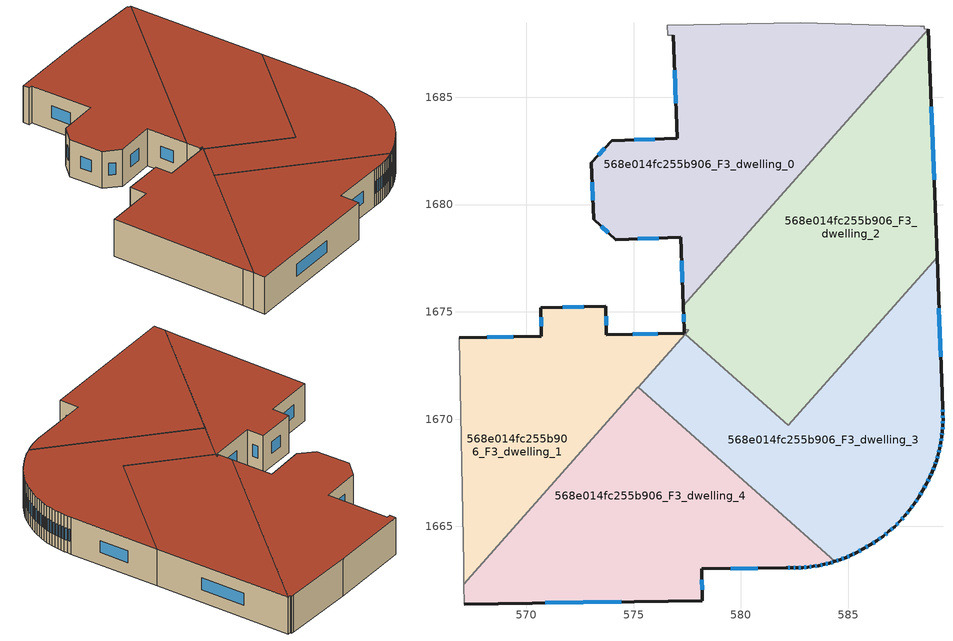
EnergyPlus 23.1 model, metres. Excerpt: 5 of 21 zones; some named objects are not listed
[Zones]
568e014fc255b906_F3_dwelling_0
 floor to 568e014fc255b906_F2_dwelling_0 (EU_floor_Construction): 588.54,1688.32 588.54,1688.19 588.72,1688.17 577.32,1675.28 577.2,1678.47 574.17,1678.36 573.13,1679.32 573.03,1681.94 573.99,1682.97 577.03,1683.09 576.85,1687.88 576.59,1687.88 576.58,1688.37 582.77,1688.46 588.35,1688.31 z9
 wall outside (EU_wall_Construction): 576.85,1687.88 577.03,1683.09 573.99,1682.97 573.03,1681.94 573.13,1679.32 574.17,1678.36 577.2,1678.47 577.32,1675.28 z9:12
 wall adiabatic (EU_wall_Construction): 588.72,1688.17 588.54,1688.19 588.54,1688.32 588.35,1688.31 582.77,1688.46 576.58,1688.37 576.59,1687.88 576.85,1687.88 z9:12
 wall to 568e014fc255b906_F3_dwelling_2 (EU_wall_Construction): 577.32,1675.28 588.72,1688.17 z9:12
 window (EU_Window_Construction): 575.2,1678.4 576.17,1678.43 / 573.49,1678.99 573.82,1678.69 / 573.06,1681.05 573.1,1680.21 / 573.66,1682.62 573.36,1682.29 / 575.99,1683.05 575.02,1683.01 / 576.91,1686.25 576.97,1684.72 / 577.24,1677.39 577.28,1676.37 z10.02:10.98
 roof outside (EU_roof_Construction): 577.32,1675.28 588.72,1688.17 588.54,1688.19 588.54,1688.32 588.35,1688.31 582.77,1688.46 576.58,1688.37 576.59,1687.88 576.85,1687.88 577.03,1683.09 573.99,1682.97 573.03,1681.94 573.13,1679.32 574.17,1678.36 577.2,1678.47 z12
568e014fc255b906_F3_dwelling_1
 floor to 568e014fc255b906_F2_dwelling_1 (EU_floor_Construction): 577.57,1674.16 567.09,1662.31 567.07,1663.21 566.86,1673.79 570.7,1673.87 570.68,1675.19 573.7,1675.25 573.73,1673.93 577.36,1674 577.36,1674.16 z9
 wall outside (EU_wall_Construction): 577.36,1674.16 577.36,1674 573.73,1673.93 573.7,1675.25 570.68,1675.19 570.7,1673.87 566.86,1673.79 z9:12
 wall to 568e014fc255b906_F3_dwelling_2 (EU_wall_Construction): 577.39,1673.96 577.57,1674.16 577.36,1674.16 z9:12
 wall adiabatic (EU_wall_Construction): 566.86,1673.79 567.07,1663.21 567.09,1662.31 z9:12
 wall to 568e014fc255b906_F3_dwelling_4 (EU_wall_Construction): 567.09,1662.31 575.2,1671.49 z9:12
 wall to 568e014fc255b906_F3_dwelling_3 (EU_wall_Construction): 575.2,1671.49 577.39,1673.96 z9:12
 window (EU_Window_Construction): 569.39,1673.84 568.17,1673.82 / 570.68,1674.74 570.69,1674.32 / 572.67,1675.23 571.71,1675.21 / 573.72,1674.38 573.71,1674.8 / 576.13,1673.98 574.96,1673.96 z10.02:10.98
 roof outside (EU_roof_Construction): 567.09,1662.31 577.57,1674.16 577.36,1674.16 577.36,1674 573.73,1673.93 573.7,1675.25 570.68,1675.19 570.7,1673.87 566.86,1673.79 567.07,1663.21 z12
568e014fc255b906_F3_dwelling_2
 floor to 568e014fc255b906_F2_dwelling_2 (EU_floor_Construction): 588.74,1688.17 589.14,1677.54 582.21,1669.71 577.39,1673.96 577.57,1674.16 577.36,1674.16 577.32,1675.28 588.72,1688.17 z9
 wall outside (EU_wall_Construction): 577.32,1675.28 577.36,1674.16 / 589.14,1677.54 588.74,1688.17 z9:12
 wall adiabatic (EU_wall_Construction): 588.74,1688.17 588.72,1688.17 z9:12
 wall to 568e014fc255b906_F3_dwelling_3 (EU_wall_Construction): 577.39,1673.96 582.21,1669.71 589.14,1677.54 z9:12
 window (EU_Window_Construction): 577.33,1674.9 577.34,1674.54 / 589,1681.16 588.87,1684.56 z10.02:10.98
 roof outside (EU_roof_Construction): 582.21,1669.71 589.14,1677.54 588.74,1688.17 588.72,1688.17 577.32,1675.28 577.36,1674.16 577.57,1674.16 577.39,1673.96 z12
568e014fc255b906_F3_dwelling_3
 floor to 568e014fc255b906_F2_dwelling_3 (EU_floor_Construction): 589.14,1677.54 589.4,1670.53 589.42,1670.25 589.42,1669.98 589.41,1669.71 589.39,1669.44 589.36,1669.17 589.31,1668.9 589.26,1668.63 589.19,1668.36 589.12,1668.09 589.02,1667.82 588.92,1667.55 588.8,1667.28 588.67,1667.01 588.48,1666.67 588.29,1666.36 588.08,1666.05 587.87,1665.76 587.65,1665.49 587.41,1665.24 587.16,1664.99 586.9,1664.76 586.62,1664.55 586.33,1664.34 586.03,1664.14 585.71,1663.96 585.37,1663.78 585.12,1663.66 584.87,1663.55 584.62,1663.45 584.38,1663.37 575.2,1671.49 577.39,1673.96 582.21,1669.71 z9
 wall outside (EU_wall_Construction): 584.38,1663.37 584.62,1663.45 584.87,1663.55 585.12,1663.66 585.37,1663.78 585.71,1663.96 586.03,1664.14 586.33,1664.34 586.62,1664.55 586.9,1664.76 587.16,1664.99 587.41,1665.24 587.65,1665.49 587.87,1665.76 588.08,1666.05 588.29,1666.36 588.48,1666.67 588.67,1667.01 588.8,1667.28 588.92,1667.55 589.02,1667.82 589.12,1668.09 589.19,1668.36 589.26,1668.63 589.31,1668.9 589.36,1669.17 589.39,1669.44 589.41,1669.71 589.42,1669.98 589.42,1670.25 589.4,1670.53 589.14,1677.54 z9:12
 wall to 568e014fc255b906_F3_dwelling_4 (EU_wall_Construction): 575.2,1671.49 584.38,1663.37 z9:12
 window (EU_Window_Construction): 589.31,1672.91 589.23,1675.16 / 589.41,1670.35 589.41,1670.43 / 589.42,1670.07 589.42,1670.16 / 589.41,1669.8 589.41,1669.89 / 589.4,1669.53 589.4,1669.62 / 589.37,1669.26 589.38,1669.35 / 589.33,1668.99 589.34,1669.08 / 589.28,1668.72 589.3,1668.81 / 589.22,1668.45 589.24,1668.54 / 589.14,1668.18 589.17,1668.27 / 589.05,1667.91 589.08,1668 / 588.95,1667.64 588.99,1667.73 / 588.84,1667.37 588.88,1667.46 / 588.71,1667.1 588.75,1667.19 / 588.54,1666.79 588.6,1666.9 / 588.35,1666.46 588.41,1666.57 / 588.15,1666.16 588.22,1666.25 / 587.94,1665.86 588.01,1665.95 / 587.72,1665.59 587.79,1665.67 / 587.49,1665.32 587.56,1665.41 / 587.24,1665.08 587.32,1665.15 / 586.99,1664.84 587.07,1664.92 / 586.72,1664.62 586.81,1664.69 / 586.43,1664.41 586.52,1664.48 / 586.13,1664.21 586.23,1664.27 / 585.82,1664.02 585.92,1664.08 / 585.49,1663.84 585.59,1663.89 / 585.21,1663.7 585.29,1663.74 / 584.96,1663.58 585.04,1663.62 / 584.71,1663.48 584.79,1663.51 / 584.46,1663.4 584.54,1663.42 z10.02:10.98
 roof outside (EU_roof_Construction): 587.41,1665.24 587.65,1665.49 587.87,1665.76 588.08,1666.05 588.29,1666.36 588.48,1666.67 588.67,1667.01 588.8,1667.28 588.92,1667.55 589.02,1667.82 589.12,1668.09 589.19,1668.36 589.26,1668.63 589.31,1668.9 589.36,1669.17 589.39,1669.44 589.41,1669.71 589.42,1669.98 589.42,1670.25 589.4,1670.53 589.14,1677.54 582.21,1669.71 577.39,1673.96 575.2,1671.49 584.38,1663.37 584.62,1663.45 584.87,1663.55 585.12,1663.66 585.37,1663.78 585.71,1663.96 586.03,1664.14 586.33,1664.34 586.62,1664.55 586.9,1664.76 587.16,1664.99 z12
568e014fc255b906_F3_dwelling_4
 floor to 568e014fc255b906_F2_dwelling_4 (EU_floor_Construction): 584.37,1663.37 584.12,1663.29 583.87,1663.23 583.62,1663.17 583.37,1663.13 583.12,1663.1 582.87,1663.08 582.62,1663.07 582.37,1663.06 582.11,1663.07 578.18,1663.02 578.19,1661.54 567.1,1661.38 567.09,1662.31 575.2,1671.49 z9
 wall outside (EU_wall_Construction): 567.1,1661.38 578.19,1661.54 578.18,1663.02 582.11,1663.07 582.37,1663.06 582.62,1663.07 582.87,1663.08 583.12,1663.1 583.37,1663.13 583.62,1663.17 583.87,1663.23 584.12,1663.29 584.37,1663.37 z9:12
 wall adiabatic (EU_wall_Construction): 567.09,1662.31 567.1,1661.38 z9:12
 window (EU_Window_Construction): 584.21,1663.32 584.29,1663.34 / 583.96,1663.25 584.04,1663.27 / 583.71,1663.19 583.79,1663.21 / 583.46,1663.15 583.54,1663.16 / 583.21,1663.11 583.29,1663.12 / 582.96,1663.09 583.04,1663.09 / 582.7,1663.07 582.79,1663.07 / 582.45,1663.06 582.53,1663.06 / 582.2,1663.07 582.28,1663.07 / 579.52,1663.04 580.77,1663.05 / 578.19,1662.04 578.18,1662.52 / 570.87,1661.44 574.42,1661.49 z10.02:10.98
 roof outside (EU_roof_Construction): 583.87,1663.23 584.12,1663.29 584.37,1663.37 575.2,1671.49 567.09,1662.31 567.1,1661.38 578.19,1661.54 578.18,1663.02 582.11,1663.07 582.37,1663.06 582.62,1663.07 582.87,1663.08 583.12,1663.1 583.37,1663.13 583.62,1663.17 z12
[Building]
EU S2 Campaign: North Axis=0; Terrain=City; Solar Distribution=FullExterior
[Site:Location]
Vienna: Latitude=48; Longitude=16.5; Time Zone=1; Elevation=183
[SizingPeriod:WeatherFileDays]
AnnualSizingPeriod: Begin Month=1; Begin Day of Month=1; End Month=12; End Day of Month=31; Day of Week for Start Day=Monday; Use Weather File Daylight Saving Period=No; Use Weather File Rain and Snow Indicators=No
[MATERIAL]
EU_InternalMass_Material: Roughness=MediumRough; Thickness=0.1; Conductivity=1; Density=1800; Specific Heat=900; Thermal Absorptance=0.9; Solar Absorptance=0.7; Visible Absorptance=0.7
[MATERIAL:NOMASS] Roughness=MediumRough; Thermal Absorptance=0.9; Solar Absorptance=0.7; Visible Absorptance=0.7
Name | Thermal Resistance
EU_wall_NoMass | 0.942466
EU_roof_NoMass | 0.551687
EU_floor_NoMass | 0.66527
[WINDOWMATERIAL:SIMPLEGLAZINGSYSTEM]
EU_Window_SimpleGlazing: UFactor=2.03367; Solar Heat Gain Coefficient=0.65; Visible Transmittance=0.65
[CONSTRUCTION]
EU_wall_Construction: EU_wall_NoMass
EU_roof_Construction: EU_roof_NoMass
EU_floor_Construction: EU_floor_NoMass
EU_Window_Construction: EU_Window_SimpleGlazing
EU_InternalMass_Construction: EU_InternalMass_Material
[ZONE] Type=1; Multiplier=1; Ceiling Height=autocalculate; Floor Area=autocalculate; Part of Total Floor Area=Yes
Name | Volume
568e014fc255b906_F3_dwelling_0 | 291.037
568e014fc255b906_F3_dwelling_1 | 194.037
568e014fc255b906_F3_dwelling_2 | 314.618
568e014fc255b906_F3_dwelling_3 | 266.565
568e014fc255b906_F3_dwelling_4 | 266.434
[INTERNALMASS] Construction=EU_InternalMass_Construction
Name | Zone or ZoneList | Surface Area
568e014fc255b906_F3_dwelling_0_EU_InternalMass | 568e014fc255b906_F3_dwelling_0 | 97.0191
568e014fc255b906_F3_dwelling_1_EU_InternalMass | 568e014fc255b906_F3_dwelling_1 | 64.6792
568e014fc255b906_F3_dwelling_2_EU_InternalMass | 568e014fc255b906_F3_dwelling_2 | 104.868
568e014fc255b906_F3_dwelling_3_EU_InternalMass | 568e014fc255b906_F3_dwelling_3 | 88.8533
568e014fc255b906_F3_dwelling_4_EU_InternalMass | 568e014fc255b906_F3_dwelling_4 | 88.8642
[OTHEREQUIPMENT] Fuel Type=Electricity; Design Level Calculation Method=Watts/Area; Power per Zone Floor Area=1; Fraction Latent=0; Fraction Radiant=0; Fraction Lost=0; Carbon Dioxide Generation Rate=0; EndUse Subcategory=EU_Step8_InternalGains
Name | Zone or ZoneList or Space or SpaceList | Schedule
EU_Step8_InternalGain_568e014fc255b906_F3_dwelling_0_f000 | 568e014fc255b906_F3_dwelling_0 | EU_Step8_GainSchedule_568e014fc255b906_F3_dwelling_0_f000
EU_Step8_InternalGain_568e014fc255b906_F3_dwelling_1_f000 | 568e014fc255b906_F3_dwelling_1 | EU_Step8_GainSchedule_568e014fc255b906_F3_dwelling_1_f000
EU_Step8_InternalGain_568e014fc255b906_F3_dwelling_2_f000 | 568e014fc255b906_F3_dwelling_2 | EU_Step8_GainSchedule_568e014fc255b906_F3_dwelling_2_f000
EU_Step8_InternalGain_568e014fc255b906_F3_dwelling_3_f000 | 568e014fc255b906_F3_dwelling_3 | EU_Step8_GainSchedule_568e014fc255b906_F3_dwelling_3_f000
EU_Step8_InternalGain_568e014fc255b906_F3_dwelling_4_f000 | 568e014fc255b906_F3_dwelling_4 | EU_Step8_GainSchedule_568e014fc255b906_F3_dwelling_4_f000
[ZONEVENTILATION:DESIGNFLOWRATE] Schedule=EU_AlwaysOn; Design Flow Rate Calculation Method=AirChanges/Hour; Air Changes per Hour=0.530523; Ventilation Type=Natural; Fan Pressure Rise=0; Fan Total Efficiency=1; Constant Term Coefficient=1; Temperature Term Coefficient=0; Velocity Term Coefficient=0; Velocity Squared Term Coefficient=0; Minimum Indoor Temperature=-100; Maximum Indoor Temperature=100; Delta Temperature=-100; Minimum Outdoor Temperature=-100; Maximum Outdoor Temperature=100; Maximum Wind Speed=40
Name | Zone or ZoneList or Space or SpaceList
EU_ConstantAir_568e014fc255b906_F3_dwelling_0 | 568e014fc255b906_F3_dwelling_0
EU_ConstantAir_568e014fc255b906_F3_dwelling_1 | 568e014fc255b906_F3_dwelling_1
EU_ConstantAir_568e014fc255b906_F3_dwelling_2 | 568e014fc255b906_F3_dwelling_2
EU_ConstantAir_568e014fc255b906_F3_dwelling_3 | 568e014fc255b906_F3_dwelling_3
EU_ConstantAir_568e014fc255b906_F3_dwelling_4 | 568e014fc255b906_F3_dwelling_4
[HVACTEMPLATE:ZONE:IDEALLOADSAIRSYSTEM] System Availability Schedule=EU_AlwaysOn; Maximum Heating Supply Air Temperature=50; Minimum Cooling Supply Air Temperature=13; Maximum Heating Supply Air Humidity Ratio=0.0156; Minimum Cooling Supply Air Humidity Ratio=0.0077; Heating Limit=NoLimit; Cooling Limit=NoLimit; Heating Availability Schedule=EU_AlwaysOn; Cooling Availability Schedule=EU_CoolingOff; Dehumidification Control Type=ConstantSensibleHeatRatio; Cooling Sensible Heat Ratio=0.7; Dehumidification Setpoint=60; Humidification Control Type=None; Humidification Setpoint=30; Outdoor Air Method=None; Outdoor Air Flow Rate per Person=0.00944; Outdoor Air Flow Rate per Zone Floor Area=0; Outdoor Air Flow Rate per Zone=0; Demand Controlled Ventilation Type=None; Outdoor Air Economizer Type=NoEconomizer; Heat Recovery Type=None; Sensible Heat Recovery Effectiveness=0.7; Latent Heat Recovery Effectiveness=0.65
Name | Template Thermostat
568e014fc255b906_F3_dwelling_0 | EU_HeatOnly_568e014fc255b906_F3_dwelling_0
568e014fc255b906_F3_dwelling_1 | EU_HeatOnly_568e014fc255b906_F3_dwelling_1
568e014fc255b906_F3_dwelling_2 | EU_HeatOnly_568e014fc255b906_F3_dwelling_2
568e014fc255b906_F3_dwelling_3 | EU_HeatOnly_568e014fc255b906_F3_dwelling_3
568e014fc255b906_F3_dwelling_4 | EU_HeatOnly_568e014fc255b906_F3_dwelling_4
[SIZING:ZONE] Zone Cooling Design Supply Air Temperature Input Method=SupplyAirTemperature; Zone Cooling Design Supply Air Temperature=13; Zone Heating Design Supply Air Temperature Input Method=SupplyAirTemperature; Zone Heating Design Supply Air Temperature=50; Zone Cooling Design Supply Air Humidity Ratio=0.008; Zone Heating Design Supply Air Humidity Ratio=0.008; Cooling Design Air Flow Method=DesignDay; Cooling Design Air Flow Rate=0; Cooling Minimum Air Flow per Zone Floor Area=0.000762; Cooling Minimum Air Flow=0; Cooling Minimum Air Flow Fraction=0.2; Heating Design Air Flow Method=DesignDay; Heating Design Air Flow Rate=0; Heating Maximum Air Flow per Zone Floor Area=0.002032; Heating Maximum Air Flow=0.141576; Heating Maximum Air Flow Fraction=0.3; Account for Dedicated Outdoor Air System=No; Dedicated Outdoor Air System Control Strategy=NeutralSupplyAir; Dedicated Outdoor Air Low Setpoint Temperature for Design=autosize; Dedicated Outdoor Air High Setpoint Temperature for Design=autosize; Zone Load Sizing Method=Sensible Load Only No Latent Load; Zone Latent Cooling Design Supply Air Humidity Ratio Input Method=HumidityRatioDifference; Zone Cooling Design Supply Air Humidity Ratio Difference=0.005; Zone Latent Heating Design Supply Air Humidity Ratio Input Method=HumidityRatioDifference; Zone Humidification Design Supply Air Humidity Ratio Difference=0.005
568e014fc255b906_F3_dwelling_0; 568e014fc255b906_F3_dwelling_1; 568e014fc255b906_F3_dwelling_2; 568e014fc255b906_F3_dwelling_3; 568e014fc255b906_F3_dwelling_4
[SCHEDULE:CONSTANT]
Name | Hourly Value
EU_AlwaysOn | 1
EU_CoolingOff | 0
[SCHEDULE:FILE] Column Number=1; Rows to Skip at Top=0; Number of Hours of Data=8760; Column Separator=Comma; Interpolate to Timestep=No; Minutes per Item=60; Adjust Schedule for Daylight Savings=Yes
Name | File
EU_Step8_GainSchedule_568e014fc255b906_F3_dwelling_0_f000 | ../../schedules/568e014fc255b906/568e014fc255b906_F3_dwelling_0_f000_gain.csv
EU_Step8_GainSchedule_568e014fc255b906_F3_dwelling_1_f000 | ../../schedules/568e014fc255b906/568e014fc255b906_F3_dwelling_1_f000_gain.csv
EU_Step8_GainSchedule_568e014fc255b906_F3_dwelling_2_f000 | ../../schedules/568e014fc255b906/568e014fc255b906_F3_dwelling_2_f000_gain.csv
EU_Step8_GainSchedule_568e014fc255b906_F3_dwelling_3_f000 | ../../schedules/568e014fc255b906/568e014fc255b906_F3_dwelling_3_f000_gain.csv
EU_Step8_GainSchedule_568e014fc255b906_F3_dwelling_4_f000 | ../../schedules/568e014fc255b906/568e014fc255b906_F3_dwelling_4_f000_gain.csv
